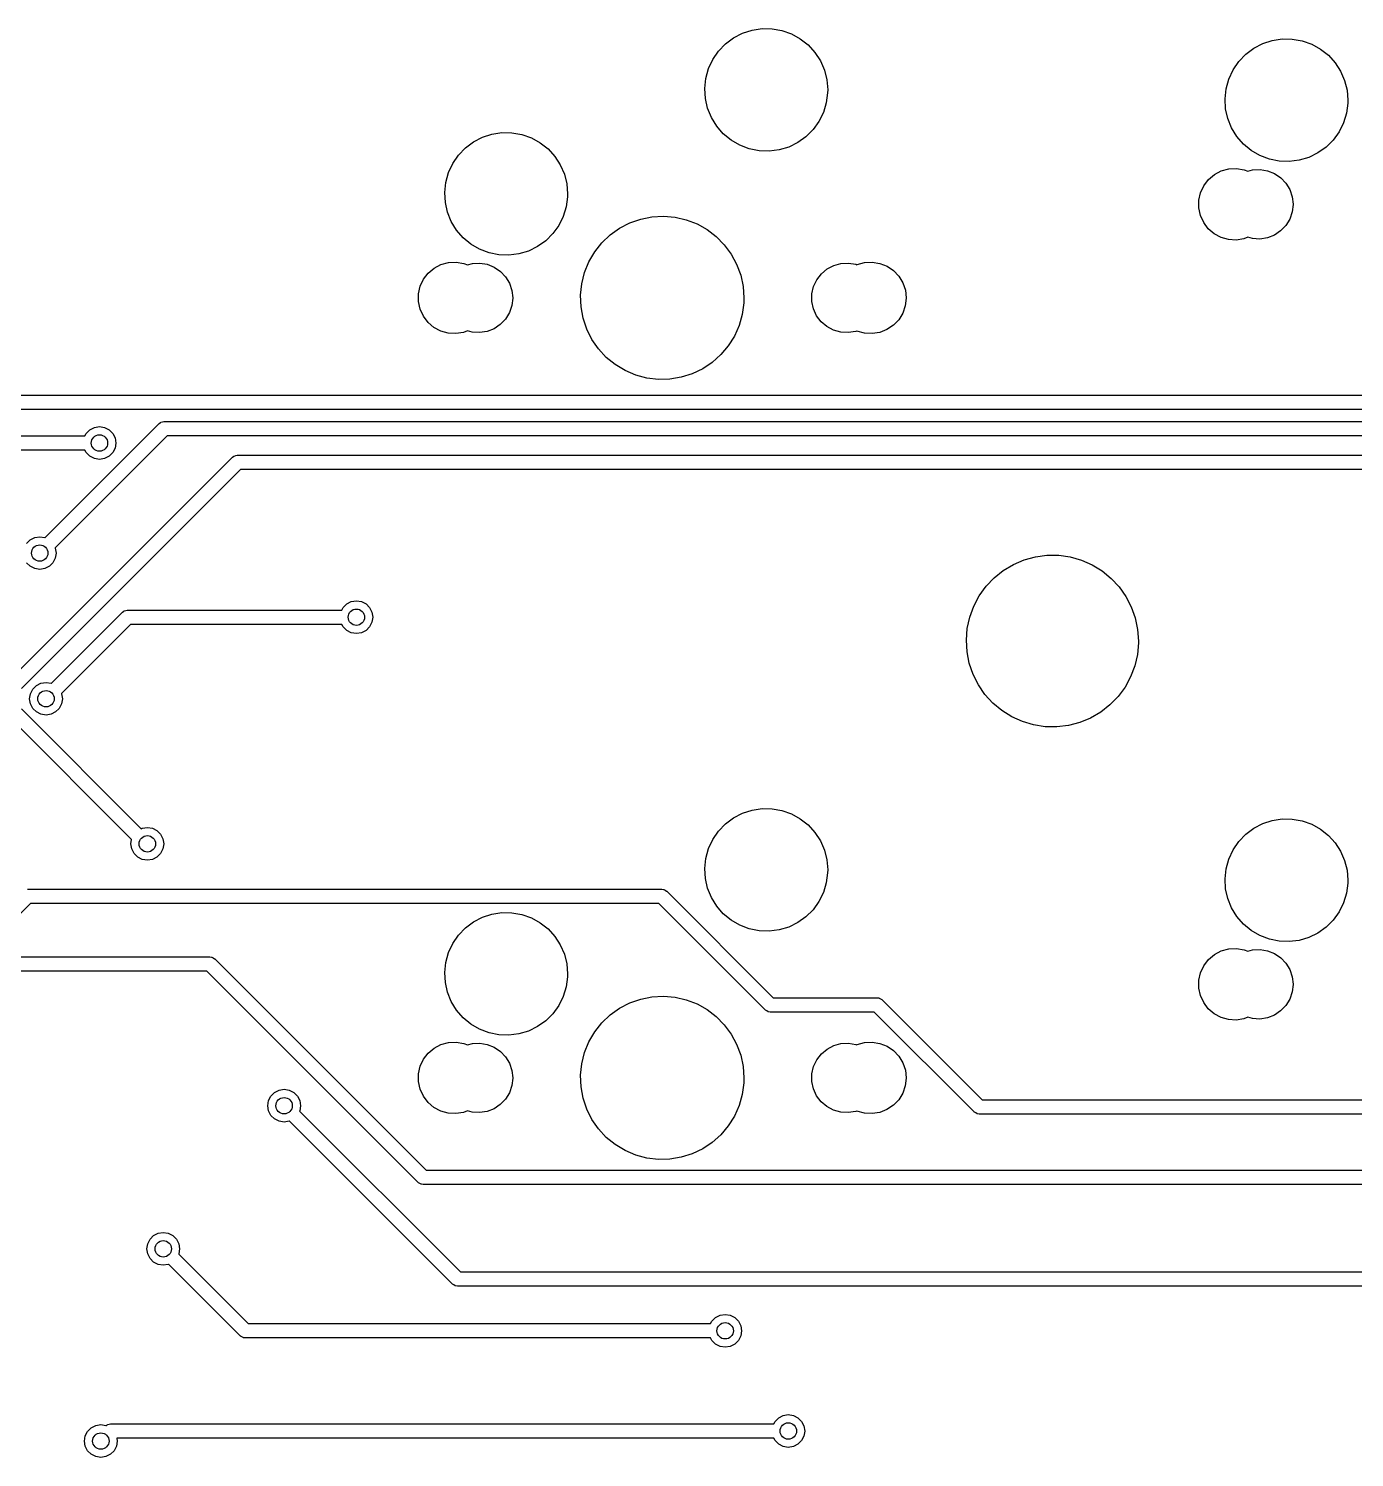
# Model space of a CAD drawing. Extents: x 52 to 375, y -138 to -43.
# Drawn here: x 238.78 to 271.14, y -84.71 to -49.81 of the extents above; entities that cross this region are included whole.
import ezdxf

# ---------------------------------------------------------------- set-up
doc = ezdxf.new("R2010")
doc.units = 0
doc.layers.add('BLACK', color=7, linetype='CONTINUOUS')

msp = doc.modelspace()

# ---------------------------------------------------------------- linework, layer by layer
at = {"layer": 'BLACK', "linetype": 'CONTINUOUS'}
for p, q in [((256.205, -49.9252), (256.439, -49.8488)), ((256.439, -49.8488), (256.682, -49.8117)), ((256.682, -49.8117), (256.927, -49.8147)), ((256.927, -49.8147), (257.169, -49.8578)), ((257.169, -49.8578), (257.401, -49.9398)), ((255.62, -50.364), (255.79, -50.1863)), ((255.79, -50.1863), (255.987, -50.0387)), ((255.987, -50.0387), (256.205, -49.9252)), ((257.401, -49.9398), (257.616, -50.0586)), ((257.616, -50.0586), (257.809, -50.211)), ((257.809, -50.211), (257.975, -50.3928)), ((268.687, -50.2927), (268.905, -50.1792)), ((268.905, -50.1792), (269.139, -50.1028)), ((269.139, -50.1028), (269.382, -50.0657)), ((269.382, -50.0657), (269.627, -50.0687)), ((269.627, -50.0687), (269.869, -50.1118)), ((269.869, -50.1118), (270.101, -50.1938)), ((270.101, -50.1938), (270.316, -50.3126)), ((255.378, -50.7901), (255.482, -50.5671)), ((255.482, -50.5671), (255.62, -50.364)), ((257.975, -50.3928), (258.108, -50.5992)), ((258.108, -50.5992), (258.206, -50.8246)), ((268.32, -50.618), (268.49, -50.4403)), ((268.49, -50.4403), (268.687, -50.2927)), ((270.316, -50.3126), (270.509, -50.465)), ((270.509, -50.465), (270.675, -50.6468)), ((255.313, -51.0269), (255.378, -50.7901)), ((258.206, -50.8246), (258.266, -51.063)), ((268.078, -51.0441), (268.182, -50.8211)), ((268.182, -50.8211), (268.32, -50.618)), ((270.675, -50.6468), (270.808, -50.8532)), ((270.808, -50.8532), (270.906, -51.0786)), ((255.287, -51.2714), (255.313, -51.0269)), ((255.301, -51.5168), (255.287, -51.2714)), ((258.266, -51.063), (258.286, -51.308)), ((267.987, -51.5254), (268.013, -51.2809)), ((268.013, -51.2809), (268.078, -51.0441)), ((270.906, -51.0786), (270.966, -51.317)), ((255.355, -51.7566), (255.301, -51.5168)), ((258.252, -51.625), (258.181, -51.8602)), ((258.284, -51.3813), (258.252, -51.625)), ((258.286, -51.308), (258.284, -51.3813)), ((268.001, -51.7708), (267.987, -51.5254)), ((270.984, -51.6353), (270.952, -51.879)), ((270.966, -51.317), (270.986, -51.562)), ((270.986, -51.562), (270.984, -51.6353)), ((255.447, -51.9843), (255.355, -51.7566)), ((255.576, -52.1939), (255.447, -51.9843)), ((258.181, -51.8602), (258.072, -52.0806)), ((268.055, -52.0106), (268.001, -51.7708)), ((270.952, -51.879), (270.881, -52.1142)), ((255.737, -52.3797), (255.576, -52.1939)), ((257.929, -52.2802), (257.754, -52.4537)), ((258.072, -52.0806), (257.929, -52.2802)), ((268.147, -52.2383), (268.055, -52.0106)), ((268.276, -52.4479), (268.147, -52.2383)), ((270.772, -52.3346), (270.629, -52.5342)), ((270.881, -52.1142), (270.772, -52.3346)), ((249.44, -52.7263), (249.637, -52.5787)), ((249.637, -52.5787), (249.855, -52.4652)), ((249.855, -52.4652), (250.089, -52.3888)), ((250.089, -52.3888), (250.332, -52.3517)), ((250.332, -52.3517), (250.577, -52.3547)), ((250.577, -52.3547), (250.819, -52.3978)), ((250.819, -52.3978), (251.051, -52.4798)), ((251.051, -52.4798), (251.266, -52.5986)), ((251.266, -52.5986), (251.459, -52.751)), ((255.926, -52.5367), (255.737, -52.3797)), ((256.138, -52.6607), (255.926, -52.5367)), ((256.368, -52.7484), (256.138, -52.6607)), ((257.554, -52.5964), (257.334, -52.7046)), ((257.754, -52.4537), (257.554, -52.5964)), ((268.437, -52.6337), (268.276, -52.4479)), ((268.626, -52.7907), (268.437, -52.6337)), ((270.629, -52.5342), (270.454, -52.7077)), ((249.132, -53.1071), (249.27, -52.904)), ((249.27, -52.904), (249.44, -52.7263)), ((251.459, -52.751), (251.625, -52.9328)), ((251.625, -52.9328), (251.758, -53.1392)), ((256.609, -52.7974), (256.368, -52.7484)), ((256.854, -52.8065), (256.609, -52.7974)), ((257.098, -52.7752), (256.854, -52.8065)), ((257.334, -52.7046), (257.098, -52.7752)), ((268.838, -52.9147), (268.626, -52.7907)), ((269.068, -53.0024), (268.838, -52.9147)), ((269.309, -53.0514), (269.068, -53.0024)), ((269.798, -53.0292), (269.554, -53.0605)), ((270.034, -52.9586), (269.798, -53.0292)), ((270.254, -52.8504), (270.034, -52.9586)), ((270.454, -52.7077), (270.254, -52.8504)), ((248.963, -53.5669), (249.028, -53.3301)), ((249.028, -53.3301), (249.132, -53.1071)), ((251.758, -53.1392), (251.856, -53.3646)), ((251.856, -53.3646), (251.916, -53.603)), ((267.583, -53.4986), (267.727, -53.3766)), ((267.727, -53.3766), (267.894, -53.2884)), ((267.894, -53.2884), (268.076, -53.2383)), ((268.076, -53.2383), (268.265, -53.2284)), ((268.265, -53.2284), (268.452, -53.2592)), ((268.452, -53.2592), (268.542, -53.2955)), ((268.542, -53.2955), (268.66, -53.2629)), ((268.66, -53.2629), (268.844, -53.2533)), ((268.844, -53.2533), (269.025, -53.2833)), ((269.025, -53.2833), (269.195, -53.3515)), ((269.195, -53.3515), (269.347, -53.4547)), ((269.554, -53.0605), (269.309, -53.0514)), ((248.937, -53.8114), (248.963, -53.5669)), ((251.916, -53.603), (251.936, -53.848)), ((267.388, -53.82), (267.468, -53.6487)), ((267.468, -53.6487), (267.583, -53.4986)), ((269.347, -53.4547), (269.473, -53.5881)), ((269.473, -53.5881), (269.568, -53.7455)), ((248.951, -54.0568), (248.937, -53.8114)), ((249.005, -54.2966), (248.951, -54.0568)), ((251.934, -53.9213), (251.902, -54.165)), ((251.936, -53.848), (251.934, -53.9213)), ((267.346, -54.1935), (267.347, -54.0045)), ((267.347, -54.0045), (267.388, -53.82)), ((269.568, -53.7455), (269.626, -53.9195)), ((269.626, -53.9195), (269.646, -54.102)), ((249.097, -54.5243), (249.005, -54.2966)), ((251.831, -54.4002), (251.722, -54.6206)), ((251.902, -54.165), (251.831, -54.4002)), ((253.72, -54.4648), (253.996, -54.4098)), ((253.996, -54.4098), (254.278, -54.3943)), ((254.278, -54.3943), (254.558, -54.4186)), ((254.558, -54.4186), (254.832, -54.4822)), ((267.386, -54.3782), (267.346, -54.1935)), ((267.465, -54.55), (267.386, -54.3782)), ((269.625, -54.2903), (269.565, -54.4639)), ((269.646, -54.1079), (269.625, -54.2903)), ((269.646, -54.102), (269.646, -54.1079)), ((249.226, -54.7339), (249.097, -54.5243)), ((249.387, -54.9197), (249.226, -54.7339)), ((251.722, -54.6206), (251.579, -54.8202)), ((252.975, -54.8517), (253.204, -54.6879)), ((253.204, -54.6879), (253.454, -54.5581)), ((253.454, -54.5581), (253.72, -54.4648)), ((254.832, -54.4822), (255.095, -54.5839)), ((255.095, -54.5839), (255.341, -54.7215)), ((255.341, -54.7215), (255.565, -54.8924)), ((267.578, -54.701), (267.465, -54.55)), ((267.722, -54.824), (267.578, -54.701)), ((269.343, -54.7531), (269.19, -54.8553)), ((269.47, -54.6206), (269.343, -54.7531)), ((269.565, -54.4639), (269.47, -54.6206)), ((249.576, -55.0767), (249.387, -54.9197)), ((249.788, -55.2007), (249.576, -55.0767)), ((251.404, -54.9937), (251.204, -55.1364)), ((251.579, -54.8202), (251.404, -54.9937)), ((252.597, -55.2673), (252.771, -55.0461)), ((252.771, -55.0461), (252.975, -54.8517)), ((255.565, -54.8924), (255.762, -55.0931)), ((255.762, -55.0931), (255.93, -55.3196)), ((267.888, -54.9133), (267.722, -54.824)), ((268.07, -54.9647), (267.888, -54.9133)), ((268.259, -54.976), (268.07, -54.9647)), ((268.446, -54.9464), (268.259, -54.976)), ((268.543, -54.9084), (268.446, -54.9464)), ((268.654, -54.9401), (268.543, -54.9084)), ((268.838, -54.951), (268.654, -54.9401)), ((269.019, -54.9223), (268.838, -54.951)), ((269.19, -54.8553), (269.019, -54.9223)), ((250.018, -55.2884), (249.788, -55.2007)), ((250.259, -55.3374), (250.018, -55.2884)), ((250.504, -55.3465), (250.259, -55.3374)), ((250.748, -55.3152), (250.504, -55.3465)), ((250.984, -55.2446), (250.748, -55.3152)), ((251.204, -55.1364), (250.984, -55.2446)), ((252.456, -55.5108), (252.597, -55.2673)), ((255.93, -55.3196), (256.063, -55.5675)), ((248.418, -55.9347), (248.533, -55.7846)), ((248.533, -55.7846), (248.677, -55.6626)), ((248.677, -55.6626), (248.844, -55.5744)), ((248.844, -55.5744), (249.026, -55.5243)), ((249.026, -55.5243), (249.215, -55.5144)), ((249.215, -55.5144), (249.402, -55.5452)), ((249.402, -55.5452), (249.492, -55.5815)), ((249.492, -55.5815), (249.61, -55.5489)), ((249.61, -55.5489), (249.794, -55.5393)), ((249.794, -55.5393), (249.975, -55.5693)), ((249.975, -55.5693), (250.145, -55.6375)), ((250.145, -55.6375), (250.297, -55.7407)), ((250.297, -55.7407), (250.423, -55.8741)), ((252.282, -56.0452), (252.35, -55.7719)), ((252.35, -55.7719), (252.456, -55.5108)), ((256.063, -55.5675), (256.161, -55.8317)), ((256.161, -55.8317), (256.22, -56.1071)), ((258.019, -55.9477), (258.131, -55.8018)), ((258.131, -55.8018), (258.271, -55.6833)), ((258.271, -55.6833), (258.433, -55.5977)), ((258.433, -55.5977), (258.61, -55.5489)), ((258.61, -55.5489), (258.794, -55.5393)), ((258.794, -55.5393), (258.975, -55.5693)), ((258.975, -55.5693), (258.997, -55.5782)), ((258.997, -55.5782), (259.004, -55.5744)), ((259.004, -55.5744), (259.186, -55.5243)), ((259.186, -55.5243), (259.375, -55.5144)), ((259.375, -55.5144), (259.562, -55.5452)), ((259.562, -55.5452), (259.737, -55.6154)), ((259.737, -55.6154), (259.893, -55.7217)), ((259.893, -55.7217), (260.023, -55.859)), ((248.297, -56.2905), (248.338, -56.106)), ((248.338, -56.106), (248.418, -55.9347)), ((250.423, -55.8741), (250.518, -56.0315)), ((250.518, -56.0315), (250.576, -56.2055)), ((252.253, -56.3254), (252.282, -56.0452)), ((256.22, -56.1071), (256.24, -56.388)), ((257.901, -56.2933), (257.942, -56.1141)), ((257.942, -56.1141), (258.019, -55.9477)), ((260.023, -55.859), (260.121, -56.021)), ((260.121, -56.021), (260.181, -56.2001)), ((248.296, -56.4795), (248.297, -56.2905)), ((248.336, -56.6642), (248.296, -56.4795)), ((250.596, -56.3939), (250.575, -56.5763)), ((250.576, -56.2055), (250.596, -56.388)), ((250.596, -56.388), (250.596, -56.3939)), ((252.264, -56.6068), (252.253, -56.3254)), ((256.236, -56.5132), (256.199, -56.7923)), ((256.24, -56.388), (256.236, -56.5132)), ((257.901, -56.4768), (257.901, -56.2933)), ((257.94, -56.6563), (257.901, -56.4768)), ((260.201, -56.3941), (260.179, -56.5819)), ((260.181, -56.2001), (260.201, -56.388)), ((260.201, -56.388), (260.201, -56.3941)), ((248.415, -56.836), (248.336, -56.6642)), ((248.528, -56.987), (248.415, -56.836)), ((250.515, -56.7499), (250.42, -56.9066)), ((250.575, -56.5763), (250.515, -56.7499)), ((252.315, -56.8839), (252.264, -56.6068)), ((256.199, -56.7923), (256.122, -57.0634)), ((258.016, -56.8232), (257.94, -56.6563)), ((258.127, -56.9699), (258.016, -56.8232)), ((260.118, -56.7606), (260.019, -56.9219)), ((260.179, -56.5819), (260.118, -56.7606)), ((248.672, -57.11), (248.528, -56.987)), ((248.838, -57.1993), (248.672, -57.11)), ((249.02, -57.2507), (248.838, -57.1993)), ((249.493, -57.1944), (249.396, -57.2324)), ((249.604, -57.2261), (249.493, -57.1944)), ((249.788, -57.237), (249.604, -57.2261)), ((249.969, -57.2083), (249.788, -57.237)), ((250.14, -57.1413), (249.969, -57.2083)), ((250.293, -57.0391), (250.14, -57.1413)), ((250.42, -56.9066), (250.293, -57.0391)), ((252.404, -57.151), (252.315, -56.8839)), ((252.53, -57.403), (252.404, -57.151)), ((256.122, -57.0634), (256.008, -57.321)), ((258.266, -57.0893), (258.127, -56.9699)), ((258.428, -57.1761), (258.266, -57.0893)), ((258.604, -57.2261), (258.428, -57.1761)), ((258.788, -57.237), (258.604, -57.2261)), ((258.969, -57.2083), (258.788, -57.237)), ((258.996, -57.1978), (258.969, -57.2083)), ((258.998, -57.1993), (258.996, -57.1978)), ((259.18, -57.2507), (258.998, -57.1993)), ((259.732, -57.1634), (259.556, -57.2324)), ((259.889, -57.0583), (259.732, -57.1634)), ((260.019, -56.9219), (259.889, -57.0583)), ((249.209, -57.262), (249.02, -57.2507)), ((249.396, -57.2324), (249.209, -57.262)), ((252.69, -57.6347), (252.53, -57.403)), ((255.859, -57.56), (255.678, -57.7756)), ((256.008, -57.321), (255.859, -57.56)), ((259.369, -57.262), (259.18, -57.2507)), ((259.556, -57.2324), (259.369, -57.262)), ((252.881, -57.8415), (252.69, -57.6347)), ((253.1, -58.0193), (252.881, -57.8415)), ((255.678, -57.7756), (255.468, -57.9635)), ((253.341, -58.1646), (253.1, -58.0193)), ((253.6, -58.2744), (253.341, -58.1646)), ((253.873, -58.3466), (253.6, -58.2744)), ((254.98, -58.2419), (254.712, -58.3268)), ((255.234, -58.12), (254.98, -58.2419)), ((255.468, -57.9635), (255.234, -58.12)), ((254.152, -58.3797), (253.873, -58.3466)), ((254.434, -58.3731), (254.152, -58.3797)), ((254.712, -58.3268), (254.434, -58.3731)), ((236.349, -58.7647), (322.481, -58.7647)), ((322.554, -59.1147), (236.349, -59.1147)), ((239.178, -62.244), (241.964, -59.4588)), ((240.183, -59.6984), (240.272, -59.6099)), ((240.272, -59.6099), (240.383, -59.5531)), ((240.383, -59.5531), (240.507, -59.5335)), ((240.507, -59.5335), (240.63, -59.5531)), ((240.63, -59.5531), (240.742, -59.6099)), ((240.742, -59.6099), (240.83, -59.6984)), ((241.964, -59.4588), (241.998, -59.4319)), ((241.998, -59.4319), (242.003, -59.4305)), ((242.003, -59.4305), (242.006, -59.4274)), ((242.006, -59.4274), (242.042, -59.4185)), ((242.042, -59.4185), (242.078, -59.4077)), ((242.078, -59.4077), (242.083, -59.4086)), ((242.083, -59.4086), (242.087, -59.4075)), ((242.087, -59.4075), (310.965, -59.4075)), ((230.907, -59.7585), (240.152, -59.7585)), ((242.16, -59.7575), (239.426, -62.4915)), ((240.152, -59.7585), (240.183, -59.6984)), ((240.83, -59.6984), (240.887, -59.8099)), ((240.887, -59.8099), (240.907, -59.9335)), ((240.907, -59.9335), (240.887, -60.0571)), ((310.892, -59.7575), (242.16, -59.7575)), ((240.152, -60.1085), (230.98, -60.1085)), ((238.303, -65.734), (243.754, -60.2825)), ((240.183, -60.1686), (240.152, -60.1085)), ((240.272, -60.2571), (240.183, -60.1686)), ((240.383, -60.3139), (240.272, -60.2571)), ((240.507, -60.3335), (240.383, -60.3139)), ((240.63, -60.3139), (240.507, -60.3335)), ((240.742, -60.2571), (240.63, -60.3139)), ((240.83, -60.1686), (240.742, -60.2571)), ((240.887, -60.0571), (240.83, -60.1686)), ((243.754, -60.2825), (243.789, -60.2556)), ((243.789, -60.2556), (243.794, -60.2542)), ((243.794, -60.2542), (243.797, -60.2511)), ((243.797, -60.2511), (243.833, -60.2422)), ((243.833, -60.2422), (243.869, -60.2314)), ((243.869, -60.2314), (243.874, -60.2323)), ((243.874, -60.2323), (243.878, -60.2312)), ((243.878, -60.2312), (294.756, -60.2312)), ((243.951, -60.5812), (238.602, -65.9302)), ((294.756, -60.5812), (243.951, -60.5812)), ((238.725, -62.3862), (238.813, -62.2977)), ((238.813, -62.2977), (238.925, -62.2409)), ((238.925, -62.2409), (239.048, -62.2213)), ((239.048, -62.2213), (239.172, -62.2409)), ((239.172, -62.2409), (239.178, -62.244)), ((239.429, -62.7449), (239.372, -62.8564)), ((239.426, -62.4915), (239.429, -62.4977)), ((239.429, -62.4977), (239.448, -62.6213)), ((239.448, -62.6213), (239.429, -62.7449)), ((262.818, -62.8989), (263.081, -62.7868)), ((263.081, -62.7868), (263.356, -62.7114)), ((263.356, -62.7114), (263.639, -62.6741)), ((263.639, -62.6741), (263.925, -62.6756)), ((263.925, -62.6756), (264.208, -62.7159)), ((264.208, -62.7159), (264.483, -62.7941)), ((264.483, -62.7941), (264.744, -62.909)), ((238.813, -62.9449), (238.725, -62.8564)), ((238.925, -63.0017), (238.813, -62.9449)), ((239.048, -63.0213), (238.925, -63.0017)), ((239.172, -63.0017), (239.048, -63.0213)), ((239.284, -62.9449), (239.172, -63.0017)), ((239.372, -62.8564), (239.284, -62.9449)), ((262.35, -63.2242), (262.573, -63.0456)), ((262.573, -63.0456), (262.818, -62.8989)), ((264.744, -62.909), (264.988, -63.0582)), ((264.988, -63.0582), (265.209, -63.2392)), ((261.986, -63.6634), (262.153, -63.4314)), ((262.153, -63.4314), (262.35, -63.2242)), ((265.209, -63.2392), (265.403, -63.4484)), ((265.403, -63.4484), (265.567, -63.6821)), ((246.543, -63.8639), (246.655, -63.8071)), ((246.655, -63.8071), (246.779, -63.7875)), ((246.779, -63.7875), (246.902, -63.8071)), ((246.902, -63.8071), (247.014, -63.8639)), ((261.853, -63.9159), (261.986, -63.6634)), ((265.567, -63.6821), (265.698, -63.936)), ((239.332, -65.8015), (241.07, -64.0638)), ((241.07, -64.0638), (241.104, -64.0369)), ((241.104, -64.0369), (241.109, -64.0355)), ((241.109, -64.0355), (241.112, -64.0324)), ((241.112, -64.0324), (241.148, -64.0235)), ((241.148, -64.0235), (241.184, -64.0127)), ((241.184, -64.0127), (241.189, -64.0136)), ((241.189, -64.0136), (241.193, -64.0125)), ((241.193, -64.0125), (246.424, -64.0125)), ((246.424, -64.0125), (246.455, -63.9524)), ((246.455, -63.9524), (246.543, -63.8639)), ((247.014, -63.8639), (247.102, -63.9524)), ((247.102, -63.9524), (247.159, -64.0639)), ((247.159, -64.0639), (247.179, -64.1875)), ((247.179, -64.1875), (247.159, -64.3111)), ((261.694, -64.4632), (261.755, -64.1841)), ((261.755, -64.1841), (261.853, -63.9159)), ((265.698, -63.936), (265.794, -64.2053)), ((265.794, -64.2053), (265.852, -64.485)), ((241.266, -64.3625), (239.579, -66.049)), ((246.424, -64.3625), (241.266, -64.3625)), ((246.455, -64.4226), (246.424, -64.3625)), ((246.543, -64.5111), (246.455, -64.4226)), ((246.655, -64.5679), (246.543, -64.5111)), ((247.014, -64.5111), (246.902, -64.5679)), ((247.102, -64.4226), (247.014, -64.5111)), ((247.159, -64.3111), (247.102, -64.4226)), ((261.671, -64.748), (261.694, -64.4632)), ((265.852, -64.485), (265.871, -64.77)), ((246.779, -64.5875), (246.655, -64.5679)), ((246.902, -64.5679), (246.779, -64.5875)), ((261.688, -65.0332), (261.671, -64.748)), ((265.871, -64.814), (265.845, -65.0985)), ((265.871, -64.77), (265.871, -64.814)), ((261.743, -65.3135), (261.688, -65.0332)), ((265.845, -65.0985), (265.782, -65.377)), ((261.835, -65.5838), (261.743, -65.3135)), ((261.964, -65.839), (261.835, -65.5838)), ((265.782, -65.377), (265.681, -65.6442)), ((238.822, -66.0552), (238.878, -65.9437)), ((238.878, -65.9437), (238.967, -65.8552)), ((238.967, -65.8552), (239.078, -65.7984)), ((239.078, -65.7984), (239.202, -65.7788)), ((239.202, -65.7788), (239.326, -65.7984)), ((239.326, -65.7984), (239.332, -65.8015)), ((262.125, -66.0744), (261.964, -65.839)), ((265.544, -65.8952), (265.375, -66.1255)), ((265.681, -65.6442), (265.544, -65.8952)), ((238.802, -66.1788), (238.822, -66.0552)), ((238.822, -66.3024), (238.802, -66.1788)), ((238.878, -66.4139), (238.822, -66.3024)), ((239.582, -66.3024), (239.526, -66.4139)), ((239.579, -66.049), (239.582, -66.0552)), ((239.582, -66.0552), (239.602, -66.1788)), ((239.602, -66.1788), (239.582, -66.3024)), ((262.318, -66.2857), (262.125, -66.0744)), ((262.537, -66.4689), (262.318, -66.2857)), ((265.375, -66.1255), (265.176, -66.3306)), ((241.293, -69.6136), (238.303, -66.6236)), ((238.602, -66.4274), (241.528, -69.3541)), ((238.967, -66.5024), (238.878, -66.4139)), ((239.078, -66.5592), (238.967, -66.5024)), ((239.202, -66.5788), (239.078, -66.5592)), ((239.326, -66.5592), (239.202, -66.5788)), ((239.437, -66.5024), (239.326, -66.5592)), ((239.526, -66.4139), (239.437, -66.5024)), ((262.779, -66.6207), (262.537, -66.4689)), ((263.039, -66.7383), (262.779, -66.6207)), ((264.705, -66.651), (264.441, -66.7603)), ((264.952, -66.5069), (264.705, -66.651)), ((265.176, -66.3306), (264.952, -66.5069)), ((263.313, -66.8194), (263.039, -66.7383)), ((263.595, -66.8626), (263.313, -66.8194)), ((263.881, -66.8671), (263.595, -66.8626)), ((264.165, -66.8328), (263.881, -66.8671)), ((264.441, -66.7603), (264.165, -66.8328)), ((255.79, -69.2363), (255.987, -69.0887)), ((255.987, -69.0887), (256.205, -68.9752)), ((256.205, -68.9752), (256.439, -68.8988)), ((256.439, -68.8988), (256.682, -68.8617)), ((256.682, -68.8617), (256.927, -68.8647)), ((256.927, -68.8647), (257.169, -68.9078)), ((257.169, -68.9078), (257.401, -68.9898)), ((257.401, -68.9898), (257.616, -69.1086)), ((241.528, -69.3541), (241.552, -69.3421)), ((241.552, -69.3421), (241.676, -69.3225)), ((241.676, -69.3225), (241.799, -69.3421)), ((241.799, -69.3421), (241.911, -69.3989)), ((241.911, -69.3989), (241.999, -69.4874)), ((255.482, -69.6171), (255.62, -69.414)), ((255.62, -69.414), (255.79, -69.2363)), ((257.616, -69.1086), (257.809, -69.261)), ((257.809, -69.261), (257.975, -69.4428)), ((257.975, -69.4428), (258.108, -69.6492)), ((268.49, -69.4903), (268.687, -69.3427)), ((268.687, -69.3427), (268.905, -69.2292)), ((268.905, -69.2292), (269.139, -69.1528)), ((269.139, -69.1528), (269.382, -69.1157)), ((269.382, -69.1157), (269.627, -69.1187)), ((269.627, -69.1187), (269.869, -69.1618)), ((269.869, -69.1618), (270.101, -69.2438)), ((270.101, -69.2438), (270.316, -69.3626)), ((270.316, -69.3626), (270.509, -69.515)), ((241.276, -69.7225), (241.293, -69.6136)), ((241.295, -69.8461), (241.276, -69.7225)), ((241.999, -69.4874), (242.056, -69.5989)), ((242.056, -69.5989), (242.076, -69.7225)), ((242.076, -69.7225), (242.056, -69.8461)), ((255.378, -69.8401), (255.482, -69.6171)), ((258.108, -69.6492), (258.206, -69.8746)), ((268.182, -69.8711), (268.32, -69.668)), ((268.32, -69.668), (268.49, -69.4903)), ((270.509, -69.515), (270.675, -69.6968)), ((270.675, -69.6968), (270.808, -69.9032)), ((241.352, -69.9576), (241.295, -69.8461)), ((241.441, -70.0461), (241.352, -69.9576)), ((241.552, -70.1029), (241.441, -70.0461)), ((241.676, -70.1225), (241.552, -70.1029)), ((241.799, -70.1029), (241.676, -70.1225)), ((241.911, -70.0461), (241.799, -70.1029)), ((241.999, -69.9576), (241.911, -70.0461)), ((242.056, -69.8461), (241.999, -69.9576)), ((255.287, -70.3214), (255.313, -70.0769)), ((255.313, -70.0769), (255.378, -69.8401)), ((258.206, -69.8746), (258.266, -70.113)), ((258.266, -70.113), (258.286, -70.358)), ((268.013, -70.3309), (268.078, -70.0941)), ((268.078, -70.0941), (268.182, -69.8711)), ((270.808, -69.9032), (270.906, -70.1286)), ((270.906, -70.1286), (270.966, -70.367)), ((255.301, -70.5668), (255.287, -70.3214)), ((258.284, -70.4313), (258.252, -70.675)), ((258.286, -70.358), (258.284, -70.4313)), ((267.987, -70.5754), (268.013, -70.3309)), ((270.966, -70.367), (270.986, -70.612)), ((238.751, -70.8302), (254.233, -70.8302)), ((254.233, -70.8302), (254.277, -70.8357)), ((254.277, -70.8357), (254.281, -70.8379)), ((254.281, -70.8379), (254.286, -70.8382)), ((254.286, -70.8382), (254.317, -70.8575)), ((255.355, -70.8066), (255.301, -70.5668)), ((255.447, -71.0343), (255.355, -70.8066)), ((258.252, -70.675), (258.181, -70.9102)), ((268.001, -70.8208), (267.987, -70.5754)), ((268.055, -71.0606), (268.001, -70.8208)), ((270.984, -70.6853), (270.952, -70.929)), ((270.986, -70.612), (270.984, -70.6853)), ((238.824, -71.1802), (238.562, -71.4417)), ((254.161, -71.1802), (238.824, -71.1802)), ((256.76, -73.7794), (254.161, -71.1802)), ((254.317, -70.8575), (254.35, -70.8751)), ((254.35, -70.8751), (254.353, -70.879)), ((254.353, -70.879), (254.357, -70.8815)), ((254.357, -70.8815), (256.956, -73.4807)), ((255.576, -71.2439), (255.447, -71.0343)), ((258.072, -71.1306), (257.929, -71.3302)), ((258.181, -70.9102), (258.072, -71.1306)), ((268.147, -71.2883), (268.055, -71.0606)), ((270.881, -71.1642), (270.772, -71.3846)), ((270.952, -70.929), (270.881, -71.1642)), ((249.637, -71.6287), (249.855, -71.5152)), ((249.855, -71.5152), (250.089, -71.4388)), ((250.089, -71.4388), (250.332, -71.4017)), ((250.332, -71.4017), (250.577, -71.4047)), ((250.577, -71.4047), (250.819, -71.4478)), ((250.819, -71.4478), (251.051, -71.5298)), ((251.051, -71.5298), (251.266, -71.6486)), ((255.737, -71.4297), (255.576, -71.2439)), ((255.926, -71.5867), (255.737, -71.4297)), ((257.754, -71.5037), (257.554, -71.6464)), ((257.929, -71.3302), (257.754, -71.5037)), ((268.276, -71.4979), (268.147, -71.2883)), ((268.437, -71.6837), (268.276, -71.4979)), ((270.772, -71.3846), (270.629, -71.5842)), ((249.27, -71.954), (249.44, -71.7763)), ((249.44, -71.7763), (249.637, -71.6287)), ((251.266, -71.6486), (251.459, -71.801)), ((251.459, -71.801), (251.625, -71.9828)), ((256.138, -71.7107), (255.926, -71.5867)), ((256.368, -71.7984), (256.138, -71.7107)), ((256.609, -71.8474), (256.368, -71.7984)), ((256.854, -71.8565), (256.609, -71.8474)), ((257.098, -71.8252), (256.854, -71.8565)), ((257.334, -71.7546), (257.098, -71.8252)), ((257.554, -71.6464), (257.334, -71.7546)), ((268.626, -71.8407), (268.437, -71.6837)), ((268.838, -71.9647), (268.626, -71.8407)), ((270.454, -71.7577), (270.254, -71.9004)), ((270.629, -71.5842), (270.454, -71.7577)), ((249.028, -72.3801), (249.132, -72.1571)), ((249.132, -72.1571), (249.27, -71.954)), ((251.625, -71.9828), (251.758, -72.1892)), ((251.758, -72.1892), (251.856, -72.4146)), ((269.068, -72.0524), (268.838, -71.9647)), ((269.309, -72.1014), (269.068, -72.0524)), ((269.554, -72.1105), (269.309, -72.1014)), ((269.798, -72.0792), (269.554, -72.1105)), ((270.034, -72.0086), (269.798, -72.0792)), ((270.254, -71.9004), (270.034, -72.0086)), ((237.435, -72.4829), (243.2, -72.4829)), ((243.2, -72.4829), (243.244, -72.4884)), ((243.244, -72.4884), (243.248, -72.4906)), ((243.248, -72.4906), (243.252, -72.4909)), ((243.252, -72.4909), (243.284, -72.5102)), ((243.284, -72.5102), (243.317, -72.5279)), ((243.317, -72.5279), (243.32, -72.5317)), ((243.32, -72.5317), (243.324, -72.5342)), ((243.324, -72.5342), (248.482, -77.6927)), ((248.963, -72.6169), (249.028, -72.3801)), ((251.856, -72.4146), (251.916, -72.653)), ((267.468, -72.6987), (267.583, -72.5486)), ((267.583, -72.5486), (267.727, -72.4266)), ((267.727, -72.4266), (267.894, -72.3384)), ((267.894, -72.3384), (268.076, -72.2883)), ((268.076, -72.2883), (268.265, -72.2784)), ((268.265, -72.2784), (268.452, -72.3092)), ((268.452, -72.3092), (268.542, -72.3455)), ((268.542, -72.3455), (268.66, -72.3129)), ((268.66, -72.3129), (268.844, -72.3033)), ((268.844, -72.3033), (269.025, -72.3333)), ((269.025, -72.3333), (269.195, -72.4015)), ((269.195, -72.4015), (269.347, -72.5047)), ((269.347, -72.5047), (269.473, -72.6381)), ((243.128, -72.8329), (237.435, -72.8329)), ((248.286, -77.9914), (243.128, -72.8329)), ((248.937, -72.8614), (248.963, -72.6169)), ((248.951, -73.1068), (248.937, -72.8614)), ((251.916, -72.653), (251.936, -72.898)), ((251.936, -72.898), (251.934, -72.9713)), ((267.347, -73.0545), (267.388, -72.87)), ((267.388, -72.87), (267.468, -72.6987)), ((269.473, -72.6381), (269.568, -72.7955)), ((269.568, -72.7955), (269.626, -72.9695)), ((249.005, -73.3466), (248.951, -73.1068)), ((251.902, -73.215), (251.831, -73.4502)), ((251.934, -72.9713), (251.902, -73.215)), ((267.346, -73.2435), (267.347, -73.0545)), ((267.386, -73.4282), (267.346, -73.2435)), ((269.646, -73.1579), (269.625, -73.3403)), ((269.626, -72.9695), (269.646, -73.152)), ((269.646, -73.152), (269.646, -73.1579)), ((249.097, -73.5743), (249.005, -73.3466)), ((249.226, -73.7839), (249.097, -73.5743)), ((251.831, -73.4502), (251.722, -73.6706)), ((253.204, -73.7379), (253.454, -73.6081)), ((253.454, -73.6081), (253.72, -73.5148)), ((253.72, -73.5148), (253.996, -73.4598)), ((253.996, -73.4598), (254.278, -73.4443)), ((254.278, -73.4443), (254.558, -73.4686)), ((254.558, -73.4686), (254.832, -73.5322)), ((254.832, -73.5322), (255.095, -73.6339)), ((256.956, -73.4807), (259.494, -73.4807)), ((259.494, -73.4807), (259.538, -73.4862)), ((259.538, -73.4862), (259.542, -73.4884)), ((259.542, -73.4884), (259.546, -73.4887)), ((259.546, -73.4887), (259.578, -73.508)), ((259.578, -73.508), (259.611, -73.5256)), ((259.611, -73.5256), (259.614, -73.5295)), ((259.614, -73.5295), (259.618, -73.532)), ((259.618, -73.532), (262.057, -75.9711)), ((267.465, -73.6), (267.386, -73.4282)), ((267.578, -73.751), (267.465, -73.6)), ((269.565, -73.5139), (269.47, -73.6706)), ((269.625, -73.3403), (269.565, -73.5139)), ((249.387, -73.9697), (249.226, -73.7839)), ((249.576, -74.1267), (249.387, -73.9697)), ((251.579, -73.8702), (251.404, -74.0437)), ((251.722, -73.6706), (251.579, -73.8702)), ((252.771, -74.0961), (252.975, -73.9017)), ((252.975, -73.9017), (253.204, -73.7379)), ((255.095, -73.6339), (255.341, -73.7715)), ((255.341, -73.7715), (255.565, -73.9424)), ((255.565, -73.9424), (255.762, -74.1431)), ((256.764, -73.7819), (256.76, -73.7794)), ((256.767, -73.7857), (256.764, -73.7819)), ((256.799, -73.8034), (256.767, -73.7857)), ((256.831, -73.8227), (256.799, -73.8034)), ((256.836, -73.823), (256.831, -73.8227)), ((256.84, -73.8252), (256.836, -73.823)), ((256.884, -73.8307), (256.84, -73.8252)), ((259.422, -73.8307), (256.884, -73.8307)), ((261.861, -76.2698), (259.422, -73.8307)), ((267.722, -73.874), (267.578, -73.751)), ((267.888, -73.9633), (267.722, -73.874)), ((268.07, -74.0147), (267.888, -73.9633)), ((268.543, -73.9584), (268.446, -73.9964)), ((268.654, -73.9901), (268.543, -73.9584)), ((269.019, -73.9723), (268.838, -74.001)), ((269.19, -73.9053), (269.019, -73.9723)), ((269.343, -73.8031), (269.19, -73.9053)), ((269.47, -73.6706), (269.343, -73.8031)), ((249.788, -74.2507), (249.576, -74.1267)), ((250.018, -74.3384), (249.788, -74.2507)), ((250.984, -74.2946), (250.748, -74.3652)), ((251.204, -74.1864), (250.984, -74.2946)), ((251.404, -74.0437), (251.204, -74.1864)), ((252.456, -74.5608), (252.597, -74.3173)), ((252.597, -74.3173), (252.771, -74.0961)), ((255.762, -74.1431), (255.93, -74.3696)), ((268.259, -74.026), (268.07, -74.0147)), ((268.446, -73.9964), (268.259, -74.026)), ((268.838, -74.001), (268.654, -73.9901)), ((248.677, -74.7126), (248.844, -74.6244)), ((248.844, -74.6244), (249.026, -74.5743)), ((249.026, -74.5743), (249.215, -74.5644)), ((249.215, -74.5644), (249.402, -74.5952)), ((249.402, -74.5952), (249.492, -74.6315)), ((249.492, -74.6315), (249.61, -74.5989)), ((249.61, -74.5989), (249.794, -74.5893)), ((249.794, -74.5893), (249.975, -74.6193)), ((249.975, -74.6193), (250.145, -74.6875)), ((250.259, -74.3874), (250.018, -74.3384)), ((250.504, -74.3965), (250.259, -74.3874)), ((250.748, -74.3652), (250.504, -74.3965)), ((252.35, -74.8219), (252.456, -74.5608)), ((255.93, -74.3696), (256.063, -74.6175)), ((256.063, -74.6175), (256.161, -74.8817)), ((258.271, -74.7333), (258.433, -74.6477)), ((258.433, -74.6477), (258.61, -74.5989)), ((258.61, -74.5989), (258.794, -74.5893)), ((258.794, -74.5893), (258.975, -74.6193)), ((258.975, -74.6193), (258.997, -74.6282)), ((258.997, -74.6282), (259.004, -74.6244)), ((259.004, -74.6244), (259.186, -74.5743)), ((259.186, -74.5743), (259.375, -74.5644)), ((259.375, -74.5644), (259.562, -74.5952)), ((259.562, -74.5952), (259.737, -74.6654)), ((259.737, -74.6654), (259.893, -74.7717)), ((248.338, -75.156), (248.418, -74.9847)), ((248.418, -74.9847), (248.533, -74.8346)), ((248.533, -74.8346), (248.677, -74.7126)), ((250.145, -74.6875), (250.297, -74.7907)), ((250.297, -74.7907), (250.423, -74.9241)), ((250.423, -74.9241), (250.518, -75.0815)), ((252.282, -75.0952), (252.35, -74.8219)), ((256.161, -74.8817), (256.22, -75.1571)), ((257.942, -75.1641), (258.019, -74.9977)), ((258.019, -74.9977), (258.131, -74.8518)), ((258.131, -74.8518), (258.271, -74.7333)), ((259.893, -74.7717), (260.023, -74.909)), ((260.023, -74.909), (260.121, -75.071)), ((248.296, -75.5295), (248.297, -75.3405)), ((248.297, -75.3405), (248.338, -75.156)), ((250.518, -75.0815), (250.576, -75.2555)), ((250.576, -75.2555), (250.596, -75.438)), ((252.253, -75.3754), (252.282, -75.0952)), ((252.264, -75.6568), (252.253, -75.3754)), ((256.22, -75.1571), (256.24, -75.438)), ((257.901, -75.3433), (257.942, -75.1641)), ((257.901, -75.5268), (257.901, -75.3433)), ((260.121, -75.071), (260.181, -75.2501)), ((260.181, -75.2501), (260.201, -75.438)), ((244.891, -75.7377), (245.015, -75.7181)), ((245.015, -75.7181), (245.138, -75.7377)), ((248.336, -75.7142), (248.296, -75.5295)), ((248.415, -75.886), (248.336, -75.7142)), ((250.575, -75.6263), (250.515, -75.7999)), ((250.596, -75.4439), (250.575, -75.6263)), ((250.596, -75.438), (250.596, -75.4439)), ((252.315, -75.9339), (252.264, -75.6568)), ((256.236, -75.5632), (256.199, -75.8423)), ((256.24, -75.438), (256.236, -75.5632)), ((257.94, -75.7063), (257.901, -75.5268)), ((258.016, -75.8732), (257.94, -75.7063)), ((260.179, -75.6319), (260.118, -75.8106)), ((260.201, -75.4441), (260.179, -75.6319)), ((260.201, -75.438), (260.201, -75.4441)), ((244.615, -76.1181), (244.634, -75.9945)), ((244.634, -75.9945), (244.691, -75.883)), ((244.691, -75.883), (244.78, -75.7945)), ((244.78, -75.7945), (244.891, -75.7377)), ((245.138, -75.7377), (245.25, -75.7945)), ((245.25, -75.7945), (245.338, -75.883)), ((245.338, -75.883), (245.395, -75.9945)), ((245.395, -75.9945), (245.415, -76.1181)), ((248.528, -76.037), (248.415, -75.886)), ((248.672, -76.16), (248.528, -76.037)), ((250.42, -75.9566), (250.293, -76.0891)), ((250.515, -75.7999), (250.42, -75.9566)), ((252.404, -76.201), (252.315, -75.9339)), ((256.199, -75.8423), (256.122, -76.1134)), ((258.127, -76.0199), (258.016, -75.8732)), ((258.266, -76.1393), (258.127, -76.0199)), ((260.019, -75.9719), (259.889, -76.1083)), ((260.118, -75.8106), (260.019, -75.9719)), ((262.057, -75.9711), (292.371, -75.9711)), ((244.634, -76.2417), (244.615, -76.1181)), ((244.691, -76.3532), (244.634, -76.2417)), ((244.78, -76.4417), (244.691, -76.3532)), ((245.395, -76.2417), (245.392, -76.2479)), ((245.392, -76.2479), (249.317, -80.1732)), ((245.415, -76.1181), (245.395, -76.2417)), ((248.838, -76.2493), (248.672, -76.16)), ((249.02, -76.3007), (248.838, -76.2493)), ((249.209, -76.312), (249.02, -76.3007)), ((249.396, -76.2824), (249.209, -76.312)), ((249.493, -76.2444), (249.396, -76.2824)), ((249.604, -76.2761), (249.493, -76.2444)), ((249.788, -76.287), (249.604, -76.2761)), ((249.969, -76.2583), (249.788, -76.287)), ((250.14, -76.1913), (249.969, -76.2583)), ((250.293, -76.0891), (250.14, -76.1913)), ((252.53, -76.453), (252.404, -76.201)), ((256.008, -76.371), (255.859, -76.61)), ((256.122, -76.1134), (256.008, -76.371)), ((258.428, -76.2261), (258.266, -76.1393)), ((258.604, -76.2761), (258.428, -76.2261)), ((258.788, -76.287), (258.604, -76.2761)), ((258.969, -76.2583), (258.788, -76.287)), ((258.996, -76.2478), (258.969, -76.2583)), ((258.998, -76.2493), (258.996, -76.2478)), ((259.18, -76.3007), (258.998, -76.2493)), ((259.369, -76.312), (259.18, -76.3007)), ((259.556, -76.2824), (259.369, -76.312)), ((259.732, -76.2134), (259.556, -76.2824)), ((259.889, -76.1083), (259.732, -76.2134)), ((261.865, -76.2723), (261.861, -76.2698)), ((261.867, -76.2762), (261.865, -76.2723)), ((261.9, -76.2938), (261.867, -76.2762)), ((261.932, -76.3131), (261.9, -76.2938)), ((261.937, -76.3134), (261.932, -76.3131)), ((261.941, -76.3156), (261.937, -76.3134)), ((261.984, -76.3211), (261.941, -76.3156)), ((292.371, -76.3211), (261.984, -76.3211)), ((244.891, -76.4985), (244.78, -76.4417)), ((245.015, -76.5181), (244.891, -76.4985)), ((245.138, -76.4985), (245.015, -76.5181)), ((245.144, -76.4954), (245.138, -76.4985)), ((249.121, -80.4719), (245.144, -76.4954)), ((252.69, -76.6847), (252.53, -76.453)), ((252.881, -76.8915), (252.69, -76.6847)), ((255.859, -76.61), (255.678, -76.8256)), ((253.1, -77.0693), (252.881, -76.8915)), ((253.341, -77.2146), (253.1, -77.0693)), ((255.468, -77.0135), (255.234, -77.17)), ((255.678, -76.8256), (255.468, -77.0135)), ((253.6, -77.3244), (253.341, -77.2146)), ((253.873, -77.3966), (253.6, -77.3244)), ((254.152, -77.4297), (253.873, -77.3966)), ((254.434, -77.4231), (254.152, -77.4297)), ((254.712, -77.3768), (254.434, -77.4231)), ((254.98, -77.2919), (254.712, -77.3768)), ((255.234, -77.17), (254.98, -77.2919)), ((248.482, -77.6927), (321.021, -77.6927)), ((248.29, -77.9939), (248.286, -77.9914)), ((248.293, -77.9977), (248.29, -77.9939)), ((248.326, -78.0154), (248.293, -77.9977)), ((248.358, -78.0347), (248.326, -78.0154)), ((248.362, -78.035), (248.358, -78.0347)), ((248.366, -78.0372), (248.362, -78.035)), ((248.41, -78.0427), (248.366, -78.0372)), ((320.949, -78.0427), (248.41, -78.0427)), ((241.941, -79.2329), (242.064, -79.2133)), ((242.064, -79.2133), (242.188, -79.2329)), ((241.664, -79.6133), (241.684, -79.4897)), ((241.684, -79.4897), (241.741, -79.3782)), ((241.741, -79.3782), (241.829, -79.2897)), ((241.829, -79.2897), (241.941, -79.2329)), ((242.188, -79.2329), (242.3, -79.2897)), ((242.3, -79.2897), (242.388, -79.3782)), ((242.388, -79.3782), (242.445, -79.4897)), ((242.445, -79.4897), (242.464, -79.6133)), ((241.684, -79.7369), (241.664, -79.6133)), ((241.741, -79.8484), (241.684, -79.7369)), ((241.829, -79.9369), (241.741, -79.8484)), ((242.445, -79.7369), (242.442, -79.7431)), ((242.442, -79.7431), (244.139, -81.4405)), ((242.464, -79.6133), (242.445, -79.7369)), ((241.941, -79.9937), (241.829, -79.9369)), ((242.064, -80.0133), (241.941, -79.9937)), ((242.188, -79.9937), (242.064, -80.0133)), ((242.194, -79.9906), (242.188, -79.9937)), ((243.943, -81.7392), (242.194, -79.9906)), ((249.317, -80.1732), (278.847, -80.1732)), ((249.125, -80.4744), (249.121, -80.4719)), ((249.128, -80.4783), (249.125, -80.4744)), ((249.161, -80.4959), (249.128, -80.4783)), ((249.192, -80.5152), (249.161, -80.4959)), ((249.197, -80.5155), (249.192, -80.5152)), ((249.201, -80.5177), (249.197, -80.5155)), ((249.245, -80.5232), (249.201, -80.5177)), ((278.77, -80.5232), (249.245, -80.5232)), ((255.459, -81.3804), (255.547, -81.2919)), ((255.547, -81.2919), (255.659, -81.2351)), ((255.659, -81.2351), (255.782, -81.2155)), ((255.782, -81.2155), (255.906, -81.2351)), ((255.906, -81.2351), (256.018, -81.2919)), ((256.018, -81.2919), (256.106, -81.3804)), ((244.139, -81.4405), (255.428, -81.4405)), ((255.428, -81.4405), (255.459, -81.3804)), ((256.106, -81.3804), (256.163, -81.4919)), ((256.163, -81.4919), (256.182, -81.6155)), ((256.182, -81.6155), (256.163, -81.7391)), ((243.947, -81.7417), (243.943, -81.7392)), ((243.95, -81.7455), (243.947, -81.7417)), ((243.982, -81.7632), (243.95, -81.7455)), ((244.014, -81.7825), (243.982, -81.7632)), ((244.019, -81.7828), (244.014, -81.7825)), ((244.023, -81.785), (244.019, -81.7828)), ((244.067, -81.7905), (244.023, -81.785)), ((255.428, -81.7905), (244.067, -81.7905)), ((255.459, -81.8506), (255.428, -81.7905)), ((255.547, -81.9391), (255.459, -81.8506)), ((255.659, -81.9959), (255.547, -81.9391)), ((255.782, -82.0155), (255.659, -81.9959)), ((255.906, -81.9959), (255.782, -82.0155)), ((256.018, -81.9391), (255.906, -81.9959)), ((256.106, -81.8506), (256.018, -81.9391)), ((256.163, -81.7391), (256.106, -81.8506)), ((257.001, -83.8278), (257.089, -83.7393)), ((257.089, -83.7393), (257.201, -83.6825)), ((257.201, -83.6825), (257.324, -83.6629)), ((257.324, -83.6629), (257.448, -83.6825)), ((257.448, -83.6825), (257.559, -83.7393)), ((257.559, -83.7393), (257.648, -83.8278)), ((240.16, -84.1842), (240.217, -84.0727)), ((240.217, -84.0727), (240.305, -83.9842)), ((240.305, -83.9842), (240.417, -83.9274)), ((240.417, -83.9274), (240.54, -83.9078)), ((240.54, -83.9078), (240.664, -83.9274)), ((240.664, -83.9274), (240.672, -83.9313)), ((240.672, -83.9313), (240.696, -83.9123)), ((240.696, -83.9123), (240.701, -83.9109)), ((240.701, -83.9109), (240.704, -83.9078)), ((240.704, -83.9078), (240.741, -83.8989)), ((240.741, -83.8989), (240.776, -83.8881)), ((240.776, -83.8881), (240.781, -83.889)), ((240.781, -83.889), (240.785, -83.8879)), ((240.785, -83.8879), (256.97, -83.8879)), ((256.97, -83.8879), (257.001, -83.8278)), ((257.648, -83.8278), (257.705, -83.9393)), ((257.705, -83.9393), (257.724, -84.0629)), ((257.724, -84.0629), (257.705, -84.1865)), ((240.141, -84.3078), (240.16, -84.1842)), ((240.16, -84.4314), (240.141, -84.3078)), ((240.217, -84.5429), (240.16, -84.4314)), ((240.921, -84.4314), (240.864, -84.5429)), ((240.94, -84.3078), (240.921, -84.4314)), ((256.97, -84.2379), (240.929, -84.2379)), ((240.929, -84.2379), (240.94, -84.3078)), ((257.001, -84.298), (256.97, -84.2379)), ((257.089, -84.3865), (257.001, -84.298)), ((257.201, -84.4433), (257.089, -84.3865)), ((257.324, -84.4629), (257.201, -84.4433)), ((257.448, -84.4433), (257.324, -84.4629)), ((257.559, -84.3865), (257.448, -84.4433)), ((257.648, -84.298), (257.559, -84.3865)), ((257.705, -84.1865), (257.648, -84.298)), ((240.305, -84.6314), (240.217, -84.5429)), ((240.417, -84.6882), (240.305, -84.6314)), ((240.54, -84.7078), (240.417, -84.6882)), ((240.664, -84.6882), (240.54, -84.7078)), ((240.776, -84.6314), (240.664, -84.6882)), ((240.864, -84.5429), (240.776, -84.6314))]:
    msp.add_line(p, q, dxfattribs=at)
at = {"layer": 'BLACK'}
for centre in [(240.507, -59.9335), (239.048, -62.6213), (246.779, -64.1875), (239.202, -66.1788), (241.676, -69.7225), (245.015, -76.1181), (242.064, -79.6133), (255.782, -81.6155), (257.324, -84.0629), (240.54, -84.3078)]:
    msp.add_circle(centre, 0.2, dxfattribs=at)

doc.saveas('drawing.dxf')
